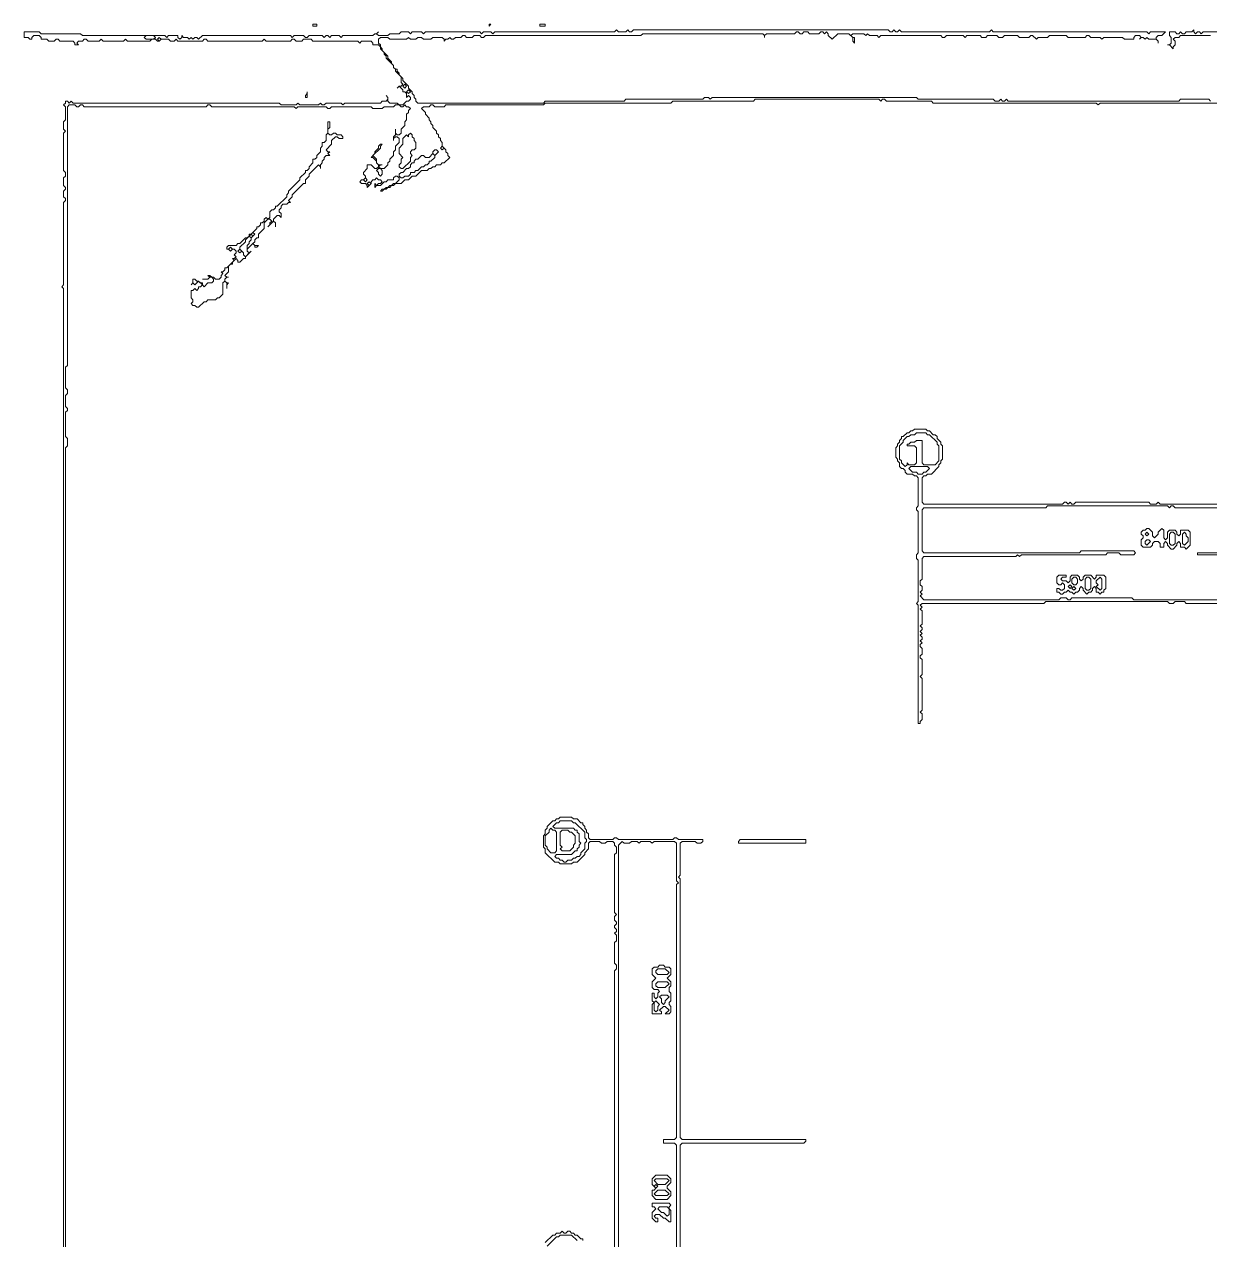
# Model space of a CAD drawing. Extents: x 4 to 2473, y 19 to 1752.
# Drawn here: x 4 to 636, y 1104 to 1752 of the extents above; entities that cross this region are included whole.
import ezdxf

# ---------------------------------------------------------------- set-up
doc = ezdxf.new("R2010")
doc.units = 0
doc.layers.add('TRACE_CURVE', color=3, linetype='Continuous', lineweight=0)
doc.layers.add('TRACE_TEXT_SYMBOL', color=6, linetype='Continuous', lineweight=0)

msp = doc.modelspace()

# ---------------------------------------------------------------- linework, layer by layer
at = {"layer": 'TRACE_CURVE', "color": 3}
for points in [[(320, 1749), (319, 1748), (255, 1748), (254, 1747), (253, 1748), (249, 1748), (248, 1747), (247, 1748), (218, 1748), (217, 1747), (216, 1748), (211, 1748), (210, 1747), (209, 1748), (205, 1748), (204, 1747), (199, 1747), (198, 1746), (193, 1746), (192, 1747), (193, 1748), (192, 1747), (191, 1747), (190, 1746), (174, 1746), (173, 1745), (172, 1746), (168, 1746), (167, 1745), (166, 1746), (165, 1746), (164, 1745), (163, 1746), (156, 1746), (155, 1745), (154, 1745), (153, 1746), (148, 1746), (147, 1745), (146, 1746), (99, 1746), (97, 1744), (96, 1745), (95, 1745), (94, 1744), (93, 1745), (92, 1744), (91, 1745), (89, 1745), (88, 1746), (88, 1745), (87, 1744), (86, 1745), (86, 1746), (81, 1746), (80, 1745), (79, 1746), (35, 1746), (34, 1747), (13, 1747), (12, 1748), (4, 1748), (4, 1745), (6, 1745)], [(6, 1745), (7, 1744), (8, 1744), (8, 1745), (9, 1746), (12, 1746), (13, 1745), (13, 1744), (16, 1744), (17, 1743), (20, 1743), (21, 1744), (22, 1744), (23, 1743), (30, 1743), (31, 1742), (31, 1741), (33, 1741), (32, 1742), (33, 1743), (35, 1743), (36, 1744), (37, 1744), (38, 1743), (44, 1743), (45, 1744), (46, 1743), (57, 1743), (58, 1744), (59, 1743), (71, 1743), (72, 1744), (74, 1744), (75, 1743), (76, 1743), (77, 1744), (81, 1744), (82, 1743), (84, 1743), (85, 1744), (86, 1743), (99, 1743), (100, 1744), (101, 1744), (102, 1743), (131, 1743), (132, 1744), (133, 1743), (146, 1743), (147, 1744), (148, 1744), (149, 1743), (152, 1743), (153, 1744), (157, 1744), (158, 1743), (182, 1743), (183, 1742), (184, 1743), (189, 1743), (190, 1742), (190, 1741), (193, 1741), (194, 1740)], [(637, 1711), (636, 1712), (621, 1712), (620, 1711), (529, 1711), (528, 1712), (527, 1711), (526, 1711), (525, 1712), (524, 1711), (522, 1711), (521, 1712), (481, 1712), (480, 1713), (371, 1713), (370, 1712), (369, 1713), (367, 1713), (366, 1712), (325, 1712), (324, 1711), (282, 1711), (281, 1710), (214, 1710), (213, 1711), (213, 1712), (212, 1713), (212, 1714), (211, 1715), (211, 1716), (209, 1718), (209, 1719), (206, 1722), (206, 1723), (204, 1725), (204, 1726), (203, 1727), (203, 1728), (202, 1728), (201, 1729), (201, 1730), (200, 1731), (200, 1732), (198, 1734), (198, 1735), (195, 1738), (195, 1739), (194, 1740), (194, 1741), (193, 1742), (193, 1744), (194, 1745), (198, 1745), (199, 1744), (208, 1744)], [(208, 1744), (209, 1745), (210, 1744), (213, 1744), (214, 1745), (216, 1745), (217, 1744), (221, 1744), (222, 1745), (227, 1745), (228, 1744), (228, 1743), (229, 1744), (230, 1744), (231, 1745), (232, 1744), (233, 1744), (234, 1745), (237, 1745), (238, 1746), (239, 1746), (240, 1745), (243, 1745), (244, 1746), (247, 1746), (248, 1745), (249, 1745), (250, 1746), (333, 1746), (334, 1747), (398, 1747), (399, 1746), (399, 1745), (399, 1746), (400, 1747), (415, 1747), (416, 1748), (417, 1748), (418, 1747), (419, 1747), (420, 1748), (422, 1748), (423, 1747), (428, 1747), (429, 1748), (430, 1748), (431, 1747), (432, 1748), (433, 1747), (433, 1746), (435, 1744), (438, 1747), (444, 1747), (446, 1745), (446, 1743), (447, 1742), (447, 1745), (446, 1745), (445, 1746), (446, 1747), (452, 1747), (453, 1746), (454, 1747), (455, 1746)], [(520, 1749), (519, 1748), (472, 1748), (471, 1749), (470, 1748), (469, 1748), (468, 1749), (467, 1748), (466, 1748), (465, 1749), (329, 1749), (328, 1748), (327, 1748), (326, 1749), (325, 1748), (321, 1748), (320, 1749)], [(455, 1746), (459, 1746), (460, 1745), (461, 1746), (493, 1746), (494, 1745), (495, 1745), (496, 1746), (505, 1746), (506, 1745), (507, 1746), (514, 1746), (515, 1745), (517, 1745), (518, 1746), (523, 1746), (524, 1745), (526, 1745), (527, 1746), (534, 1746), (535, 1745), (540, 1745), (541, 1746), (542, 1746), (544, 1744), (545, 1745), (550, 1745), (551, 1746), (560, 1746), (561, 1745), (570, 1745), (571, 1746), (572, 1746), (573, 1745), (578, 1745), (579, 1744), (580, 1745), (590, 1745), (591, 1744), (596, 1744), (596, 1745), (597, 1746), (599, 1746), (600, 1745), (599, 1744), (600, 1745), (601, 1745), (602, 1744), (603, 1745), (604, 1744), (608, 1744), (609, 1743), (609, 1742), (609, 1743), (608, 1744), (608, 1745), (609, 1746), (611, 1746), (613, 1748), (605, 1748), (604, 1747), (603, 1748), (521, 1748), (520, 1749)], [(647, 1748), (633, 1748), (632, 1747), (631, 1748), (630, 1748), (629, 1747), (628, 1748), (628, 1749), (627, 1748), (624, 1748), (623, 1747), (622, 1747), (621, 1748), (620, 1747), (619, 1747), (618, 1748), (615, 1748), (615, 1746), (616, 1745), (616, 1742), (615, 1741), (614, 1741), (615, 1741), (617, 1739), (617, 1740), (618, 1741), (618, 1743), (617, 1744), (618, 1745), (620, 1745), (621, 1746), (637, 1746)], [(194, 1740), (194, 1739), (196, 1737), (196, 1736), (197, 1735), (197, 1734), (201, 1730), (201, 1729), (202, 1728), (202, 1727), (205, 1724), (205, 1721), (206, 1720), (205, 1719), (204, 1719), (203, 1718), (204, 1719), (206, 1717), (206, 1716), (207, 1716), (208, 1715), (208, 1713), (209, 1714), (210, 1713), (210, 1712), (209, 1711), (208, 1711), (206, 1709), (204, 1709), (203, 1710), (199, 1710), (198, 1711), (198, 1713), (197, 1714), (198, 1713), (198, 1712), (197, 1711), (195, 1711), (194, 1710), (175, 1710), (174, 1709), (173, 1710), (165, 1710), (164, 1709), (163, 1709), (162, 1710), (161, 1709), (151, 1709), (150, 1710), (149, 1709), (141, 1709), (140, 1710), (30, 1710), (29, 1711), (28, 1710), (27, 1711), (26, 1711), (26, 1710), (25, 1709), (26, 1708), (26, 1701), (25, 1700), (25, 1696), (26, 1695)], [(27, 1555), (27, 1557), (26, 1558), (26, 1569), (27, 1570), (27, 1708), (28, 1709), (31, 1709), (32, 1708), (33, 1708), (34, 1709), (35, 1709), (36, 1708), (101, 1708), (102, 1709), (103, 1709), (104, 1708), (148, 1708), (149, 1707), (150, 1708), (165, 1708), (166, 1707), (167, 1707), (168, 1708), (189, 1708), (190, 1707), (195, 1707), (196, 1708), (201, 1708), (202, 1709), (204, 1709), (205, 1708), (206, 1708), (207, 1709), (208, 1708), (209, 1708), (210, 1707), (209, 1706), (209, 1705), (208, 1704), (208, 1701), (207, 1700), (207, 1698), (205, 1696), (205, 1694), (204, 1693), (203, 1693), (202, 1694), (202, 1696), (202, 1693), (201, 1692), (201, 1690), (201, 1691), (202, 1692), (203, 1692), (204, 1691), (204, 1689), (202, 1687), (202, 1685), (201, 1684), (201, 1682), (199, 1680), (199, 1679), (198, 1678)], [(204, 1670), (204, 1669), (202, 1667), (201, 1667), (200, 1666), (199, 1666), (198, 1665), (197, 1665), (196, 1664), (195, 1664), (194, 1663), (195, 1663), (196, 1664), (197, 1664), (198, 1665), (199, 1665), (200, 1666), (201, 1666), (202, 1667), (205, 1667), (207, 1669), (209, 1669), (211, 1671), (213, 1671), (216, 1674), (219, 1674), (220, 1675), (221, 1675), (222, 1676), (223, 1676), (224, 1677), (226, 1677), (227, 1678), (228, 1678), (231, 1681), (230, 1682), (230, 1683), (229, 1684), (229, 1685), (227, 1687), (227, 1689), (226, 1690), (226, 1691), (225, 1692), (225, 1693), (224, 1694), (224, 1695), (222, 1697), (222, 1698), (221, 1699), (221, 1700), (220, 1701), (220, 1702), (218, 1704), (218, 1705), (216, 1707), (217, 1708), (220, 1708), (221, 1709), (222, 1709), (223, 1708), (228, 1708), (229, 1709), (281, 1709)], [(281, 1709), (282, 1710), (349, 1710), (350, 1711), (393, 1711), (394, 1712), (460, 1712), (461, 1711), (462, 1712), (463, 1712), (464, 1711), (488, 1711), (489, 1710), (576, 1710), (577, 1709), (578, 1710), (694, 1710)], [(166, 1700), (166, 1694), (165, 1693), (165, 1690), (164, 1689), (163, 1689), (163, 1687), (162, 1686), (162, 1684), (160, 1682), (160, 1681), (159, 1680), (158, 1680), (158, 1678), (156, 1676), (156, 1675), (155, 1674), (154, 1674), (154, 1673), (151, 1670), (151, 1669), (145, 1663), (145, 1662), (144, 1661), (144, 1660), (139, 1655), (138, 1655), (138, 1654), (137, 1653), (136, 1653), (135, 1652), (135, 1649), (134, 1648), (133, 1649), (132, 1648), (132, 1647), (131, 1646), (130, 1646), (130, 1645), (129, 1644), (128, 1644), (128, 1643), (125, 1640), (124, 1640), (124, 1639), (123, 1638), (122, 1638), (119, 1635), (118, 1635), (117, 1634), (113, 1634), (112, 1633), (112, 1632), (113, 1632), (114, 1631), (115, 1632), (116, 1632), (117, 1631), (117, 1630), (116, 1629), (117, 1628), (116, 1627), (115, 1627), (116, 1626)], [(145, 1657), (146, 1657), (145, 1658), (147, 1660), (147, 1661), (153, 1667), (154, 1667), (154, 1669), (156, 1671), (156, 1672), (161, 1677), (162, 1676), (162, 1675), (162, 1677), (163, 1678), (163, 1679), (164, 1680), (164, 1681), (165, 1682), (167, 1682), (166, 1683), (167, 1684), (166, 1684), (165, 1685), (168, 1688), (168, 1690), (170, 1692), (171, 1692), (172, 1691), (174, 1691), (174, 1692), (173, 1693), (171, 1693), (170, 1694), (169, 1694), (168, 1693), (167, 1693), (166, 1694), (166, 1696), (167, 1697), (167, 1700), (166, 1700)], [(26, 1695), (25, 1694), (25, 1674), (26, 1673), (26, 1671), (25, 1670), (25, 1666), (26, 1665), (26, 1664), (25, 1663), (25, 1660), (26, 1659), (26, 1658), (25, 1657), (25, 1613), (24, 1612), (25, 1611), (25, 1076)], [(198, 1678), (198, 1677), (196, 1675), (194, 1675), (193, 1676), (194, 1677), (195, 1677), (193, 1677), (192, 1678), (192, 1680), (190, 1682), (194, 1686), (194, 1687), (195, 1688), (194, 1688), (193, 1687), (193, 1686), (191, 1684), (191, 1683), (189, 1681), (190, 1681), (192, 1679), (192, 1678), (193, 1677), (193, 1676), (192, 1675), (191, 1675), (189, 1677), (187, 1677), (187, 1675), (185, 1673), (185, 1672), (186, 1671), (186, 1670), (185, 1669), (184, 1669), (183, 1668), (184, 1667), (186, 1667), (187, 1666), (187, 1665), (189, 1667), (189, 1668), (190, 1669), (191, 1669), (192, 1670), (193, 1669), (194, 1669), (195, 1668), (194, 1667), (193, 1667), (192, 1666), (191, 1667), (191, 1665), (192, 1666), (194, 1666), (196, 1668), (197, 1668), (198, 1669), (201, 1669), (201, 1670), (202, 1671), (203, 1671), (204, 1670)], [(112, 1614), (112, 1611), (112, 1613), (113, 1614), (112, 1614), (111, 1615), (111, 1616), (112, 1617), (113, 1617), (112, 1617), (111, 1618), (113, 1620), (113, 1623), (114, 1624), (115, 1624), (115, 1625), (117, 1627), (118, 1626), (118, 1625), (119, 1625), (121, 1627), (122, 1627), (122, 1628), (125, 1631), (124, 1630), (123, 1631), (123, 1632), (126, 1635), (127, 1634), (127, 1633), (128, 1633), (129, 1634), (127, 1634), (126, 1635), (127, 1636), (127, 1637), (128, 1638), (129, 1638), (129, 1640), (132, 1643), (132, 1646), (134, 1648), (135, 1648), (136, 1647), (135, 1646), (135, 1645), (134, 1644), (137, 1647), (138, 1646), (138, 1644), (138, 1646), (137, 1647), (137, 1648), (139, 1650), (140, 1650), (141, 1649), (141, 1651), (140, 1652), (140, 1653), (141, 1654), (141, 1655), (142, 1656), (144, 1656), (145, 1657)], [(116, 1626), (112, 1622), (111, 1622), (111, 1621), (110, 1620), (109, 1620), (110, 1619), (109, 1618), (109, 1617), (108, 1616), (106, 1616), (105, 1617), (104, 1617), (103, 1618), (102, 1618), (103, 1617), (102, 1616), (99, 1616), (102, 1616), (103, 1617), (104, 1617), (105, 1616), (105, 1615), (104, 1614), (102, 1614), (100, 1612), (99, 1613), (99, 1614), (98, 1614), (97, 1615), (96, 1615), (95, 1616), (94, 1616), (94, 1614), (93, 1613), (94, 1614), (95, 1613), (97, 1615), (99, 1613), (98, 1612), (97, 1612), (97, 1611), (96, 1610), (95, 1611), (94, 1610), (93, 1610), (93, 1606), (94, 1605), (94, 1604), (93, 1603), (94, 1602), (95, 1602), (96, 1601), (97, 1601), (100, 1604), (101, 1604), (102, 1605), (106, 1605), (107, 1606), (108, 1606), (110, 1608), (110, 1614), (111, 1615), (112, 1614)], [(26, 579), (26, 1526), (27, 1527), (27, 1531), (26, 1532), (26, 1545), (27, 1546), (27, 1547), (26, 1548), (26, 1554), (27, 1555)], [(685, 1496), (610, 1496), (609, 1497), (608, 1496), (605, 1496), (604, 1497), (565, 1497), (564, 1496), (563, 1496), (562, 1497), (561, 1496), (560, 1497), (559, 1497), (558, 1496), (484, 1496), (483, 1497), (483, 1510), (484, 1511), (485, 1511), (486, 1512), (488, 1512), (492, 1516), (492, 1517), (493, 1518), (493, 1519), (494, 1520), (494, 1527), (493, 1528), (493, 1529), (491, 1531), (491, 1532), (490, 1533), (489, 1533), (487, 1535), (486, 1535), (485, 1536), (479, 1536), (478, 1535), (477, 1535), (476, 1534), (475, 1534), (473, 1532), (472, 1532), (472, 1531), (471, 1530), (471, 1529), (470, 1528), (470, 1527), (469, 1526), (469, 1521)], [(469, 1521), (470, 1520), (470, 1519), (471, 1518), (471, 1516), (472, 1515), (473, 1515), (474, 1514), (474, 1513), (475, 1512), (478, 1512), (479, 1511), (480, 1511), (481, 1510), (481, 1495), (480, 1494), (480, 1493), (481, 1492), (481, 1470), (480, 1469), (480, 1467), (481, 1466), (481, 1444), (480, 1443), (481, 1442), (481, 1379), (482, 1379), (482, 1380), (483, 1381), (483, 1384), (482, 1385), (483, 1386), (483, 1403), (482, 1404), (483, 1405), (483, 1413), (482, 1414), (482, 1415), (483, 1416), (483, 1419), (482, 1420), (482, 1421), (483, 1422), (482, 1423), (483, 1424), (483, 1425), (482, 1426), (483, 1427), (482, 1428), (483, 1429), (483, 1430), (482, 1431), (483, 1432), (483, 1439), (482, 1440), (483, 1441), (482, 1442), (483, 1443), (548, 1443), (549, 1444), (614, 1444), (615, 1443), (617, 1443), (618, 1444)], [(483, 1452), (482, 1453), (482, 1455), (483, 1456), (483, 1467), (484, 1468), (533, 1468), (534, 1469), (535, 1468), (536, 1469), (581, 1469), (582, 1470), (588, 1470), (589, 1469), (596, 1469), (597, 1470), (596, 1471), (568, 1471), (567, 1470), (484, 1470), (483, 1471), (483, 1493), (484, 1494), (549, 1494), (550, 1495), (614, 1495), (615, 1494), (616, 1495), (617, 1495), (618, 1494), (678, 1494)], [(688, 1470), (630, 1470), (630, 1469), (651, 1469)], [(652, 1445), (596, 1445), (595, 1446), (563, 1446), (562, 1445), (561, 1445), (560, 1446), (557, 1446), (556, 1445), (484, 1445), (482, 1447), (483, 1448), (482, 1449), (483, 1450), (483, 1452)], [(618, 1444), (623, 1444), (624, 1443), (652, 1443)], [(290, 1329), (289, 1328), (288, 1328), (287, 1327), (286, 1327), (283, 1324), (283, 1323), (282, 1322), (282, 1320), (281, 1319), (281, 1313), (282, 1312), (282, 1310), (287, 1305), (289, 1305), (290, 1304), (296, 1304), (297, 1305), (299, 1305), (303, 1309), (303, 1310), (305, 1312), (305, 1315), (306, 1316), (311, 1316), (312, 1315), (314, 1315), (315, 1316), (318, 1316), (319, 1315), (319, 1314), (320, 1313), (320, 1310), (319, 1309), (319, 1278), (320, 1277), (319, 1276), (319, 1274), (320, 1273), (320, 1272), (319, 1271), (319, 1270), (320, 1269), (320, 1268), (319, 1267), (320, 1266), (320, 1263), (319, 1262), (319, 1251), (320, 1250), (320, 1248), (319, 1247), (319, 1097)], [(353, 1317), (352, 1318), (351, 1318), (350, 1317), (321, 1317), (320, 1318), (319, 1318), (318, 1317), (306, 1317), (305, 1318), (305, 1320), (304, 1321), (304, 1322), (303, 1323), (303, 1324), (302, 1325), (302, 1326), (301, 1326), (299, 1328), (297, 1328), (296, 1329), (290, 1329)], [(354, 1097), (354, 1154), (355, 1155), (420, 1155), (421, 1156), (421, 1157), (355, 1157), (354, 1158), (354, 1296), (353, 1297), (354, 1298), (354, 1315), (355, 1316), (362, 1316), (363, 1315), (365, 1315), (366, 1316), (366, 1317), (353, 1317)], [(321, 1097), (321, 1314), (323, 1316), (324, 1315), (327, 1315), (328, 1316), (331, 1316), (332, 1315), (333, 1316), (338, 1316), (339, 1315), (340, 1316), (351, 1316), (352, 1315), (352, 1295), (353, 1294), (352, 1293), (352, 1158), (351, 1157), (345, 1157), (345, 1155), (351, 1155), (352, 1154), (352, 1098)], [(298, 1106), (297, 1107), (296, 1107), (295, 1108), (294, 1108), (293, 1107), (292, 1107), (291, 1108), (290, 1107), (288, 1107), (287, 1106), (286, 1106), (282, 1102)], [(283, 1100), (288, 1105), (289, 1105), (290, 1106), (296, 1106), (299, 1103)], [(302, 1103), (302, 1104), (301, 1104), (299, 1106), (298, 1106)]]:
    msp.add_lwpolyline(points, dxfattribs=at)
for points in [[(68, 1745), (69, 1746), (73, 1746), (74, 1745), (73, 1744), (69, 1744)], [(75, 1744), (76, 1745), (77, 1744), (76, 1743)], [(206, 1719), (207, 1720), (208, 1719), (207, 1718)], [(208, 1716), (209, 1717), (210, 1716), (209, 1715)], [(209, 1693), (210, 1694), (211, 1693), (211, 1692), (212, 1691), (212, 1690), (213, 1689), (213, 1686), (212, 1685), (211, 1685), (210, 1684), (210, 1683), (211, 1682), (210, 1681), (210, 1679), (206, 1675), (205, 1675), (204, 1676), (204, 1677), (205, 1678), (205, 1680), (206, 1681), (204, 1683), (204, 1686), (206, 1688), (206, 1691), (208, 1693), (209, 1692)], [(226, 1686), (227, 1687), (228, 1686), (227, 1685)], [(222, 1683), (223, 1682), (223, 1681), (221, 1679), (220, 1679), (220, 1678), (219, 1677), (218, 1677), (217, 1676), (216, 1676), (214, 1674), (213, 1674), (212, 1673), (210, 1673), (210, 1672), (209, 1671), (207, 1671), (206, 1670), (205, 1670), (204, 1671), (204, 1672), (205, 1673), (206, 1673), (208, 1675), (209, 1675), (210, 1676), (210, 1677), (211, 1678), (212, 1678), (212, 1679), (213, 1680), (214, 1680), (216, 1682), (217, 1682), (218, 1681), (220, 1681)], [(222, 1684), (223, 1685), (224, 1685), (225, 1684), (223, 1682), (222, 1683)], [(192, 1674), (193, 1675), (194, 1675), (195, 1674), (195, 1672), (194, 1671), (193, 1672), (193, 1673)], [(185, 1669), (186, 1670), (187, 1669), (186, 1668)], [(187, 1667), (188, 1668), (189, 1667), (188, 1666)], [(125, 1640), (126, 1641), (127, 1640), (126, 1639)], [(124, 1639), (125, 1638), (125, 1637), (124, 1636), (124, 1635), (123, 1634), (123, 1631), (124, 1630), (122, 1628), (121, 1629), (121, 1630), (119, 1632), (119, 1633), (122, 1636), (122, 1637)], [(124, 1639), (125, 1640), (126, 1639), (125, 1638)], [(113, 1632), (114, 1633), (115, 1632), (114, 1631)], [(118, 1631), (119, 1632), (120, 1631), (119, 1630)], [(479, 1533), (480, 1534), (485, 1534), (486, 1533), (487, 1533), (491, 1529), (491, 1528), (492, 1527), (492, 1519), (490, 1517), (484, 1517), (483, 1518), (483, 1530), (480, 1530), (479, 1529), (477, 1529), (476, 1528), (475, 1528), (475, 1527), (479, 1527), (480, 1526), (480, 1518), (479, 1517), (476, 1517), (475, 1518), (475, 1517), (474, 1516), (472, 1518), (472, 1519), (471, 1520), (471, 1527), (473, 1529), (473, 1530), (475, 1532), (476, 1532), (477, 1533)], [(476, 1515), (477, 1516), (486, 1516), (487, 1515), (485, 1513), (484, 1513), (483, 1512), (481, 1512), (480, 1513), (478, 1513)], [(284, 1322), (285, 1323), (286, 1322), (287, 1322), (288, 1321), (288, 1311), (287, 1310), (285, 1310), (283, 1312), (283, 1313), (282, 1314), (282, 1319), (284, 1321)], [(289, 1326), (290, 1327), (296, 1327), (297, 1326), (298, 1326), (303, 1321), (303, 1318), (304, 1317), (304, 1316), (303, 1315), (303, 1312), (301, 1310), (301, 1309), (300, 1308), (299, 1308), (298, 1307), (297, 1307), (296, 1306), (294, 1306), (293, 1305), (292, 1305), (291, 1306), (290, 1306), (289, 1307), (288, 1307), (287, 1308), (288, 1309), (296, 1309), (298, 1311), (299, 1311), (299, 1312), (300, 1313), (300, 1314), (301, 1315), (300, 1316), (300, 1320), (299, 1321), (299, 1322), (298, 1322), (297, 1323), (287, 1323), (286, 1324), (288, 1326)], [(290, 1321), (291, 1322), (294, 1322), (295, 1321), (296, 1321), (298, 1319), (298, 1315), (297, 1314), (297, 1313), (295, 1311), (291, 1311), (290, 1312), (291, 1313), (290, 1314)]]:
    msp.add_lwpolyline(points, close=True, dxfattribs=at)
at = {"layer": 'TRACE_TEXT_SYMBOL', "color": 6}
for points in [[(158, 1752), (160, 1752), (160, 1751), (158, 1751)], [(252, 1752), (252, 1751), (253, 1752)], [(279, 1752), (282, 1752), (282, 1751), (279, 1751)], [(155, 1716), (155, 1715), (154, 1714), (154, 1713), (155, 1713)], [(603, 1483), (602, 1482), (601, 1482), (600, 1481), (600, 1480), (601, 1479), (601, 1478), (600, 1477), (600, 1474), (601, 1473), (605, 1473), (606, 1474), (606, 1475), (607, 1476), (609, 1476), (610, 1475), (610, 1473), (612, 1473), (612, 1475), (613, 1476), (614, 1475), (614, 1474), (616, 1472), (617, 1472), (619, 1474), (619, 1475), (620, 1476), (621, 1475), (621, 1473), (623, 1473), (624, 1472), (626, 1474), (626, 1481), (625, 1482), (621, 1482), (621, 1480), (620, 1479), (619, 1480), (619, 1481), (618, 1482), (615, 1482), (614, 1481), (614, 1478), (613, 1477), (612, 1478), (612, 1482), (611, 1483), (609, 1481), (609, 1480), (607, 1478), (606, 1479), (606, 1481), (604, 1483)], [(602, 1480), (603, 1481), (604, 1480), (603, 1479)], [(615, 1480), (616, 1481), (617, 1481), (618, 1480), (618, 1475), (617, 1474), (616, 1474), (615, 1475)], [(622, 1480), (623, 1481), (624, 1480), (624, 1479), (625, 1478), (625, 1476), (623, 1474), (622, 1475)], [(602, 1476), (603, 1477), (604, 1477), (605, 1476), (603, 1474), (602, 1475)], [(561, 1452), (562, 1453), (563, 1452), (562, 1451)], [(563, 1456), (564, 1457), (565, 1457), (566, 1456), (566, 1454), (565, 1453), (564, 1453), (563, 1454)], [(570, 1456), (571, 1457), (572, 1457), (573, 1456), (573, 1451), (572, 1450), (571, 1450), (570, 1451)], [(578, 1457), (579, 1456), (579, 1451), (578, 1450), (576, 1452), (577, 1453), (576, 1454), (576, 1455)], [(563, 1451), (564, 1452), (565, 1451), (564, 1450)], [(386, 1317), (385, 1316), (385, 1315), (421, 1315), (421, 1317)], [(343, 1250), (342, 1249), (340, 1249), (339, 1248), (339, 1245), (341, 1243), (339, 1241), (339, 1238), (340, 1237), (342, 1237), (343, 1236), (342, 1235), (342, 1233), (341, 1232), (340, 1233), (340, 1235), (339, 1235), (339, 1231), (340, 1230), (339, 1229), (339, 1224), (344, 1224), (344, 1225), (343, 1226), (345, 1228), (346, 1228), (348, 1226), (346, 1224), (348, 1224), (349, 1225), (349, 1228), (348, 1229), (348, 1230), (349, 1231), (349, 1235), (348, 1236), (348, 1238), (349, 1239), (349, 1241), (347, 1243), (349, 1245), (349, 1248), (348, 1249), (346, 1249), (345, 1250)], [(341, 1247), (342, 1248), (346, 1248), (348, 1246), (347, 1245), (342, 1245), (341, 1246)], [(341, 1240), (342, 1241), (347, 1241), (348, 1240), (346, 1238), (342, 1238), (341, 1239)], [(343, 1233), (344, 1234), (347, 1234), (348, 1233), (346, 1231), (346, 1230), (345, 1229), (344, 1230), (344, 1232)], [(340, 1230), (341, 1231), (343, 1229), (342, 1228), (342, 1226), (341, 1225), (340, 1226)], [(341, 1138), (339, 1136), (339, 1133), (341, 1131), (340, 1130), (339, 1130), (339, 1127), (341, 1125), (347, 1125), (349, 1127), (349, 1129), (347, 1131), (347, 1132), (349, 1134), (349, 1136), (347, 1138)], [(340, 1135), (341, 1136), (347, 1136), (348, 1135), (346, 1133), (342, 1133)], [(340, 1132), (341, 1133), (342, 1132), (341, 1131)], [(342, 1130), (346, 1130), (348, 1128), (347, 1127), (341, 1127), (340, 1128)], [(339, 1123), (339, 1121), (340, 1121), (341, 1120), (339, 1118), (339, 1115), (341, 1113), (342, 1113), (342, 1115), (341, 1115), (340, 1116), (341, 1117), (343, 1117), (345, 1115), (346, 1115), (348, 1113), (349, 1113), (349, 1119), (348, 1120), (348, 1121), (349, 1122), (348, 1123)], [(342, 1120), (343, 1121), (347, 1121), (348, 1120), (348, 1117), (347, 1116), (345, 1118), (344, 1118)]]:
    msp.add_lwpolyline(points, close=True, dxfattribs=at)
for points in [[(556, 1458), (555, 1457), (555, 1454), (556, 1453), (557, 1453), (558, 1454), (559, 1453), (559, 1451), (558, 1450), (557, 1450), (556, 1451), (555, 1451), (555, 1449), (556, 1449), (557, 1448), (558, 1448), (559, 1449), (560, 1449), (561, 1450), (562, 1449), (563, 1449), (564, 1448), (565, 1449), (566, 1449), (567, 1450), (567, 1451), (568, 1452), (569, 1451), (569, 1450), (571, 1448), (572, 1449), (573, 1449), (574, 1450), (574, 1451), (575, 1452), (576, 1451), (576, 1449), (577, 1449), (578, 1448), (579, 1449), (580, 1449), (580, 1450), (581, 1451), (581, 1457), (580, 1458), (576, 1458), (576, 1457), (575, 1456), (573, 1458), (570, 1458), (569, 1457), (569, 1456), (568, 1455), (567, 1456), (567, 1457), (566, 1458), (563, 1458), (562, 1457), (562, 1455), (561, 1454), (560, 1455), (558, 1455), (557, 1456), (558, 1457)], [(558, 1457), (560, 1457), (560, 1458), (556, 1458)]]:
    msp.add_lwpolyline(points, dxfattribs=at)

doc.saveas('drawing.dxf')
